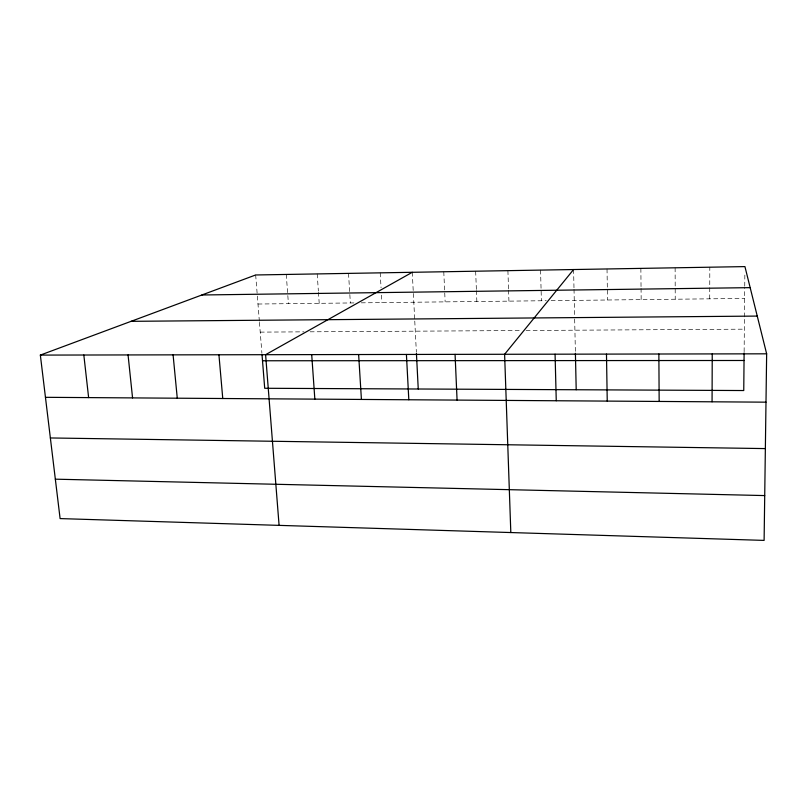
<?xml version="1.0" encoding="UTF-8"?>
<svg xmlns="http://www.w3.org/2000/svg" width="807" height="807" viewBox="0 0 807 807"><rect width="100%" height="100%" fill="white"/><g stroke="black" fill="none" stroke-linecap="round" stroke-linejoin="round"><path stroke-width="0.61" stroke-dasharray="4.04 3.03" d="M709.716 298.822L709.817 267.198M744.125 351.711L744.437 318.099M744.457 316.869L744.73 287.413M744.74 286.182L744.861 273.946M257.988 304.027L354.011 302.918M361.284 302.837L546.268 300.708M551.141 300.648L744.629 298.429M260.227 332.121L303.997 331.848M310.13 331.818L521.11 330.527M526.073 330.497L744.336 329.165M255.668 274.975L259.35 321.125M259.45 322.346L261.912 353.295M286.253 274.451L288.422 303.674M317.201 273.916L318.372 291.075M318.452 292.295L319.209 303.321M348.513 273.381L350.369 302.958M380.198 272.837L381.055 287.716M381.479 295.16L381.903 302.595M412.276 272.292L414.707 319.844M414.768 321.105L416.362 352.074M443.779 271.757L445.141 301.868M475.656 271.213L476.372 289.39M476.423 290.601L476.856 301.505M507.906 270.658L508.521 288.946M508.561 290.167L508.935 301.142M540.549 270.093L541.396 300.759M573.585 269.528L573.989 288.049M574.019 289.279L574.634 317.776M574.665 319.017L575.381 352.074M607.025 268.963L607.51 300.002M640.869 268.378L641.04 287.121M641.061 288.371L641.162 299.619M675.126 267.793L675.227 299.226"/><path stroke-width="1.21" d="M712.067 401.805L712.238 353.92M744.115 352.972L743.751 390.538L264.706 388.278L262.013 354.535M766.65 353.819L764.108 540.397L60.101 518.588L40.35 355.09L255.668 274.975L744.932 266.603L766.65 353.819L40.35 355.09M573.585 269.528L504.607 354.283L510.821 532.549M412.276 272.292L265.594 354.697L279.091 525.367M201.871 294.989L750.167 287.645M131.087 321.327L757.248 316.082M262.507 360.769L744.044 360.487M45.454 397.316L765.994 402.168M50.357 437.959L765.359 448.591M55.34 479.176L764.713 495.579M83.827 355.019L88.629 397.609M128.061 354.939L132.56 397.912M173.091 354.858L177.268 398.204M218.929 354.777L222.762 398.517M311.704 354.616L314.841 399.132M358.631 354.535L361.415 399.445M406.415 354.455L408.816 399.768M416.422 353.305L418.248 389.004M455.067 354.364L457.075 400.09M555.075 354.192L556.255 400.756M575.411 353.295L576.198 389.751M606.481 354.102L607.237 401.099M658.865 354.011L659.158 401.452"/></g></svg>
